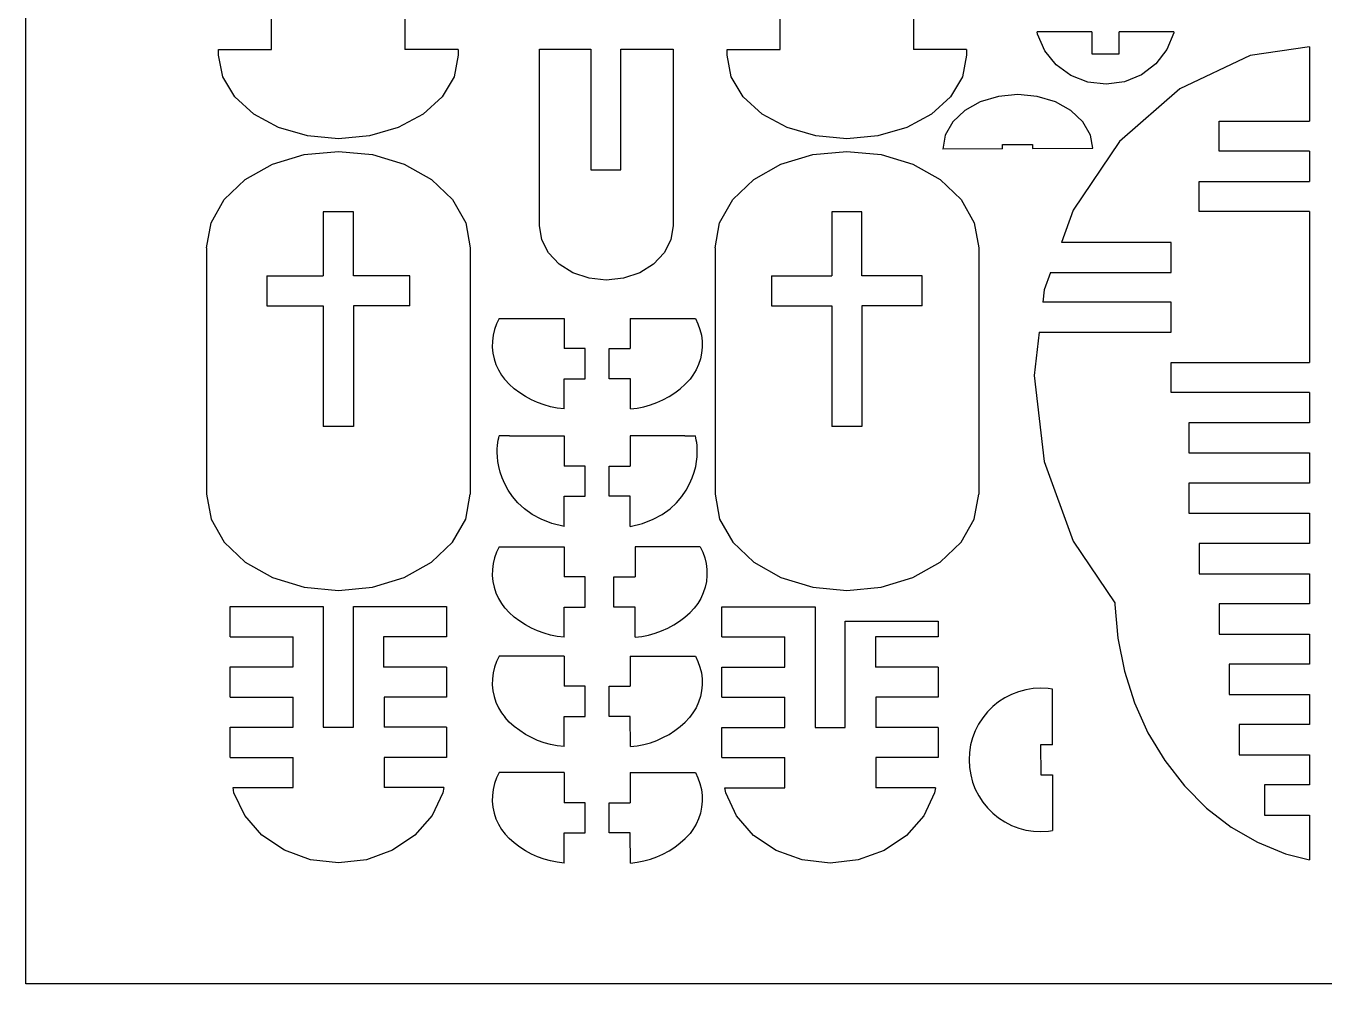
# Model space of a CAD drawing. Extents: x -2556 to 3065, y -2153 to 1951.
# Drawn here: x -2556 to -1007, y -2153 to -1010 of the extents above; entities that cross this region are included whole.
import ezdxf

# ---------------------------------------------------------------- set-up
doc = ezdxf.new("R2010")
doc.units = 0
doc.header["$MEASUREMENT"] = 0
doc.layers.get('0').update_dxf_attribs({"linetype": 'CONTINUOUS'})

msp = doc.modelspace()

# ---------------------------------------------------------------- linework, layer by layer
for p, q in [((-2556.2, -2152.7), (-2556.2, 1951.1)), ((-2263, -1037.5), (-2263, -1001.5)), ((-2104, -1001.5), (-2104, -1037.5)), ((-1656.1, -1037.5), (-1656.1, -1001.5)), ((-1497.1, -1001.5), (-1497.1, -1037.5)), ((-1284, -1016.5), (-1349.2, -1016.5)), ((-1348.8, -1019.5), (-1349.2, -1016.5)), ((-1340.1, -1039.1), (-1348.8, -1019.5)), ((-1284, -1016.5), (-1284, -1042.8)), ((-1186.2, -1016.5), (-1251.4, -1016.5)), ((-1251.4, -1042.8), (-1251.4, -1016.5)), ((-1186.4, -1017.8), (-1194.6, -1037.6)), ((-1186.2, -1016.5), (-1186.4, -1017.8)), ((-2326.2, -1044.3), (-2326.2, -1037.5)), ((-2326.2, -1037.5), (-2263, -1037.5)), ((-2040.4, -1037.5), (-2104, -1037.5)), ((-2040.4, -1037.5), (-2040.4, -1044.3)), ((-1943.3, -1247.7), (-1943.2, -1037.3)), ((-1943.2, -1037.3), (-1882, -1037.3)), ((-1882, -1037.3), (-1882, -1181.3)), ((-1846.2, -1181.3), (-1846.2, -1037.3)), ((-1846.2, -1037.3), (-1783.8, -1037.3)), ((-1783.8, -1037.3), (-1783.8, -1247.7)), ((-1719.3, -1037.5), (-1656.1, -1037.5)), ((-1719.3, -1044.3), (-1719.3, -1037.5)), ((-1433.5, -1037.5), (-1497.1, -1037.5)), ((-1433.5, -1037.5), (-1433.5, -1044.3)), ((-1194.6, -1037.6), (-1207.7, -1054.6)), ((-1024.2, -1034.4), (-1095, -1045)), ((-1024.2, -1034.4), (-1024.2, -1123.1)), ((-2321.3, -1070.1), (-2326.2, -1044.3)), ((-2040.4, -1044.3), (-2045.2, -1070.1)), ((-1714.4, -1070.2), (-1719.3, -1044.3)), ((-1433.5, -1044.3), (-1438.4, -1070.2)), ((-1326.6, -1055.9), (-1340.1, -1039.1)), ((-1284, -1042.8), (-1251.4, -1042.8)), ((-1095, -1045), (-1178.9, -1084.4)), ((-1309.1, -1068.6), (-1326.6, -1055.9)), ((-1288.7, -1076.6), (-1309.1, -1068.6)), ((-1225, -1067.8), (-1245.2, -1076.1)), ((-1207.7, -1054.6), (-1225, -1067.8)), ((-2307, -1094.2), (-2321.3, -1070.1)), ((-2045.2, -1070.1), (-2059.5, -1094.2)), ((-1700.2, -1094.2), (-1714.4, -1070.2)), ((-1438.4, -1070.2), (-1452.6, -1094.2)), ((-1266.9, -1079.1), (-1288.7, -1076.6)), ((-1245.2, -1076.1), (-1266.9, -1079.1)), ((-2284.3, -1114.9), (-2307, -1094.2)), ((-2059.5, -1094.2), (-2082.2, -1114.9)), ((-1677.4, -1114.9), (-1700.2, -1094.2)), ((-1452.6, -1094.2), (-1475.4, -1114.9)), ((-1395.6, -1093.6), (-1417.2, -1100.1)), ((-1372.4, -1091.4), (-1395.6, -1093.6)), ((-1349.2, -1093.6), (-1372.4, -1091.4)), ((-1327.6, -1100.1), (-1349.2, -1093.6)), ((-1178.9, -1084.4), (-1251, -1147.3)), ((-2254.7, -1130.7), (-2284.3, -1114.9)), ((-2082.2, -1114.9), (-2111.8, -1130.7)), ((-1647.9, -1130.7), (-1677.4, -1114.9)), ((-1475.4, -1114.9), (-1504.9, -1130.7)), ((-1435.8, -1110.5), (-1450.1, -1124)), ((-1417.2, -1100.1), (-1435.8, -1110.5)), ((-1309, -1110.5), (-1327.6, -1100.1)), ((-1294.8, -1124), (-1309, -1110.5)), ((-2220.2, -1140.7), (-2254.7, -1130.7)), ((-2111.8, -1130.7), (-2146.3, -1140.7)), ((-1613.4, -1140.7), (-1647.9, -1130.7)), ((-1504.9, -1130.7), (-1539.4, -1140.7)), ((-1450.1, -1124), (-1459, -1139.7)), ((-1285.8, -1139.7), (-1294.8, -1124)), ((-1132.2, -1159.1), (-1132.2, -1123.1)), ((-1132.2, -1123.1), (-1024.2, -1123.1)), ((-2183.3, -1144.1), (-2220.2, -1140.7)), ((-2146.3, -1140.7), (-2183.3, -1144.1)), ((-1576.4, -1144.1), (-1613.4, -1140.7)), ((-1539.4, -1140.7), (-1576.4, -1144.1)), ((-1459, -1139.7), (-1462, -1156.4)), ((-1283, -1155.2), (-1285.8, -1139.7)), ((-2224, -1163.1), (-2183.3, -1159.2)), ((-2183.3, -1159.2), (-2142.5, -1163.1)), ((-1617.1, -1163.1), (-1576.4, -1159.2)), ((-1576.4, -1159.2), (-1535.7, -1163.1)), ((-1390.9, -1156), (-1462, -1156.4)), ((-1390.9, -1150.9), (-1355.1, -1150.9)), ((-1390.9, -1156), (-1390.9, -1150.9)), ((-1355.1, -1150.9), (-1355.1, -1155.7)), ((-1355.1, -1155.7), (-1283, -1155.2)), ((-1251, -1147.3), (-1306.3, -1229.2)), ((-1024.2, -1159.1), (-1132.2, -1159.1)), ((-1024.2, -1159.1), (-1024.2, -1195.1)), ((-2294.5, -1192.9), (-2261.9, -1174.6)), ((-2261.9, -1174.6), (-2224, -1163.1)), ((-2142.5, -1163.1), (-2104.6, -1174.6)), ((-2104.6, -1174.6), (-2072, -1192.9)), ((-1687.6, -1192.9), (-1655.1, -1174.6)), ((-1655.1, -1174.6), (-1617.1, -1163.1)), ((-1535.7, -1163.1), (-1497.7, -1174.6)), ((-1497.7, -1174.6), (-1465.2, -1192.9)), ((-1882, -1181.3), (-1846.2, -1181.3)), ((-2319.5, -1216.8), (-2294.5, -1192.9)), ((-2072, -1192.9), (-2047, -1216.8)), ((-1712.7, -1216.8), (-1687.6, -1192.9)), ((-1465.2, -1192.9), (-1440.2, -1216.8)), ((-1156.2, -1231.1), (-1156.2, -1195.1)), ((-1156.2, -1195.1), (-1024.2, -1195.1)), ((-2335.2, -1244.5), (-2319.5, -1216.8)), ((-2047, -1216.8), (-2031.3, -1244.5)), ((-1728.4, -1244.5), (-1712.7, -1216.8)), ((-1440.2, -1216.8), (-1424.4, -1244.5)), ((-2165.3, -1231.2), (-2201.3, -1231.2)), ((-2201.3, -1231.2), (-2201.3, -1307.6)), ((-2165.3, -1307.6), (-2165.3, -1231.2)), ((-1558.4, -1231.2), (-1594.4, -1231.2)), ((-1594.4, -1231.2), (-1594.4, -1307.6)), ((-1558.4, -1307.6), (-1558.4, -1231.2)), ((-1306.3, -1229.2), (-1320.3, -1267.8)), ((-1024.2, -1231.1), (-1156.2, -1231.1)), ((-1024.2, -1231.1), (-1024.2, -1411.1)), ((-2340.6, -1274.3), (-2335.2, -1244.5)), ((-2031.3, -1244.5), (-2025.9, -1274.3)), ((-1940.5, -1264.6), (-1943.3, -1247.7)), ((-1783.8, -1247.7), (-1786.6, -1264.6)), ((-1733.7, -1274.3), (-1728.4, -1244.5)), ((-1424.4, -1244.5), (-1419.1, -1274.3)), ((-1932.6, -1280.3), (-1940.5, -1264.6)), ((-1786.6, -1264.6), (-1794.5, -1280.3)), ((-1189.4, -1267.8), (-1320.3, -1267.8)), ((-1189.4, -1303.8), (-1189.4, -1267.8)), ((-2340.6, -1274.3), (-2340.6, -1568.1)), ((-2025.9, -1274.3), (-2025.9, -1568.1)), ((-1919.9, -1293.8), (-1932.6, -1280.3)), ((-1794.5, -1280.3), (-1807.2, -1293.8)), ((-1733.7, -1274.3), (-1733.7, -1568.1)), ((-1419.1, -1274.3), (-1419.1, -1568.1)), ((-1903.4, -1304.1), (-1919.9, -1293.8)), ((-1807.2, -1293.8), (-1823.7, -1304.1)), ((-2268.6, -1307.6), (-2268.6, -1343.6)), ((-2268.6, -1307.6), (-2201.3, -1307.6)), ((-2097.9, -1307.6), (-2165.3, -1307.6)), ((-2097.9, -1343.6), (-2097.9, -1307.6)), ((-1884.2, -1310.6), (-1903.4, -1304.1)), ((-1863.6, -1312.9), (-1884.2, -1310.6)), ((-1842.9, -1310.6), (-1863.6, -1312.9)), ((-1823.7, -1304.1), (-1842.9, -1310.6)), ((-1666.4, -1307.6), (-1666.4, -1343.6)), ((-1666.4, -1307.6), (-1594.4, -1307.6)), ((-1486.4, -1307.6), (-1558.4, -1307.6)), ((-1486.4, -1343.6), (-1486.4, -1307.6)), ((-1333.4, -1303.8), (-1341, -1324.5)), ((-1333.4, -1303.8), (-1189.4, -1303.8)), ((-1341, -1324.5), (-1342.7, -1339.1)), ((-2268.6, -1343.6), (-2201.3, -1343.6)), ((-2201.3, -1343.6), (-2201.3, -1487.6)), ((-2097.9, -1343.6), (-2165.3, -1343.6)), ((-2165.3, -1343.6), (-2165.3, -1487.6)), ((-1666.4, -1343.6), (-1594.4, -1343.6)), ((-1594.4, -1343.6), (-1594.4, -1487.6)), ((-1486.4, -1343.6), (-1558.4, -1343.6)), ((-1558.4, -1343.6), (-1558.4, -1487.6)), ((-1189.4, -1339.1), (-1342.7, -1339.1)), ((-1189.4, -1375.1), (-1189.4, -1339.1)), ((-1991.5, -1358.5), (-1994.6, -1364.9)), ((-1991.5, -1358.5), (-1913.9, -1358.5)), ((-1913.9, -1358.5), (-1913.9, -1394.5)), ((-1834.9, -1358.5), (-1757.2, -1358.5)), ((-1834.9, -1358.5), (-1834.9, -1394.5)), ((-1757.2, -1358.5), (-1754.2, -1364.9)), ((-1998.7, -1378.5), (-1999.5, -1385.6)), ((-1997, -1371.6), (-1998.7, -1378.5)), ((-1994.6, -1364.9), (-1997, -1371.6)), ((-1754.2, -1364.9), (-1751.8, -1371.6)), ((-1751.8, -1371.6), (-1750.1, -1378.5)), ((-1750.1, -1378.5), (-1749.2, -1385.6)), ((-1346.9, -1375.1), (-1352.9, -1426.8)), ((-1346.9, -1375.1), (-1189.4, -1375.1)), ((-1999.5, -1385.6), (-1999.6, -1392.7)), ((-1999.6, -1392.7), (-1998.9, -1399.8)), ((-1749.1, -1392.7), (-1749.8, -1399.8)), ((-1749.2, -1385.6), (-1749.1, -1392.7)), ((-1998.9, -1399.8), (-1997.5, -1406.8)), ((-1997.5, -1406.8), (-1995.3, -1413.5)), ((-1888.6, -1394.5), (-1913.9, -1394.5)), ((-1888.6, -1430.5), (-1888.6, -1394.5)), ((-1860.1, -1394.5), (-1834.9, -1394.5)), ((-1860.1, -1430.5), (-1860.1, -1394.5)), ((-1751.3, -1406.8), (-1753.5, -1413.5)), ((-1749.8, -1399.8), (-1751.3, -1406.8)), ((-1995.3, -1413.5), (-1992.3, -1420)), ((-1992.3, -1420), (-1988.7, -1426.2)), ((-1756.5, -1420), (-1760.1, -1426.2)), ((-1753.5, -1413.5), (-1756.5, -1420)), ((-1189.4, -1447.1), (-1189.4, -1411.1)), ((-1189.4, -1411.1), (-1024.2, -1411.1)), ((-1988.7, -1426.2), (-1985.2, -1431.2)), ((-1985.2, -1431.2), (-1984.4, -1431.8)), ((-1979.5, -1437), (-1984.4, -1431.8)), ((-1973.4, -1442.4), (-1979.5, -1437)), ((-1913.9, -1466.5), (-1913.9, -1430.5)), ((-1913.9, -1430.5), (-1888.6, -1430.5)), ((-1834.8, -1430.5), (-1860.1, -1430.5)), ((-1834.8, -1466.5), (-1834.8, -1430.5)), ((-1775.4, -1442.4), (-1769.3, -1437)), ((-1769.3, -1437), (-1764.4, -1431.8)), ((-1763.6, -1431.2), (-1764.4, -1431.8)), ((-1760.1, -1426.2), (-1763.6, -1431.2)), ((-1352.9, -1426.8), (-1341, -1529.2)), ((-1966.9, -1447.3), (-1973.4, -1442.4)), ((-1960, -1451.7), (-1966.9, -1447.3)), ((-1952.9, -1455.6), (-1960, -1451.7)), ((-1945.5, -1458.9), (-1952.9, -1455.6)), ((-1803.3, -1458.9), (-1795.9, -1455.6)), ((-1795.9, -1455.6), (-1788.7, -1451.7)), ((-1788.7, -1451.7), (-1781.9, -1447.3)), ((-1781.9, -1447.3), (-1775.4, -1442.4)), ((-1024.2, -1447.1), (-1189.4, -1447.1)), ((-1024.2, -1447.1), (-1024.2, -1483.1)), ((-1937.8, -1461.7), (-1945.5, -1458.9)), ((-1930, -1463.9), (-1937.8, -1461.7)), ((-1922, -1465.5), (-1930, -1463.9)), ((-1913.9, -1466.5), (-1922, -1465.5)), ((-1834.8, -1466.5), (-1826.8, -1465.5)), ((-1826.8, -1465.5), (-1818.8, -1463.9)), ((-1818.8, -1463.9), (-1811, -1461.7)), ((-1811, -1461.7), (-1803.3, -1458.9)), ((-1168.2, -1483.1), (-1168.2, -1519.1)), ((-1024.2, -1483.1), (-1168.2, -1483.1)), ((-2165.3, -1487.6), (-2201.3, -1487.6)), ((-1992.5, -1503.7), (-1992, -1501.1)), ((-1992, -1501.1), (-1991.5, -1498.7)), ((-1979, -1498.7), (-1991.5, -1498.7)), ((-1979, -1498.7), (-1977.1, -1498.7)), ((-1977.1, -1498.7), (-1913.9, -1498.7)), ((-1913.9, -1498.7), (-1913.9, -1534.7)), ((-1771.6, -1498.7), (-1834.9, -1498.7)), ((-1834.9, -1498.7), (-1834.9, -1534.7)), ((-1769.7, -1498.7), (-1771.6, -1498.7)), ((-1769.7, -1498.7), (-1757.3, -1498.7)), ((-1756.8, -1501.1), (-1757.3, -1498.7)), ((-1756.2, -1503.7), (-1756.8, -1501.1)), ((-1558.4, -1487.6), (-1594.4, -1487.6)), ((-1993.8, -1518.5), (-1993.7, -1514)), ((-1993.7, -1514), (-1993.5, -1510.1)), ((-1993.5, -1510.1), (-1993, -1506.7)), ((-1993, -1506.7), (-1992.5, -1503.7)), ((-1755.7, -1506.7), (-1756.2, -1503.7)), ((-1755.3, -1510.1), (-1755.7, -1506.7)), ((-1755, -1514), (-1755.3, -1510.1)), ((-1755, -1518.5), (-1755, -1514)), ((-1993.6, -1523.5), (-1993.8, -1518.5)), ((-1993, -1529.1), (-1993.6, -1523.5)), ((-1991.9, -1535.2), (-1993, -1529.1)), ((-1756.9, -1535.2), (-1755.8, -1529.1)), ((-1755.8, -1529.1), (-1755.2, -1523.5)), ((-1755.2, -1523.5), (-1755, -1518.5)), ((-1341, -1529.2), (-1306.3, -1624.5)), ((-1168.2, -1519.1), (-1024.2, -1519.1)), ((-1024.2, -1519.1), (-1024.2, -1555.1)), ((-1990.2, -1541.8), (-1991.9, -1535.2)), ((-1987.8, -1548.8), (-1990.2, -1541.8)), ((-1984.7, -1556.1), (-1987.8, -1548.8)), ((-1888.6, -1534.7), (-1913.9, -1534.7)), ((-1888.6, -1570.7), (-1888.6, -1534.7)), ((-1860.1, -1534.7), (-1834.9, -1534.7)), ((-1860.1, -1570.7), (-1860.1, -1534.7)), ((-1764.1, -1556.1), (-1760.9, -1548.8)), ((-1760.9, -1548.8), (-1758.6, -1541.8)), ((-1758.6, -1541.8), (-1756.9, -1535.2)), ((-1980.5, -1563.6), (-1984.7, -1556.1)), ((-1975.4, -1571.1), (-1980.5, -1563.6)), ((-1773.4, -1571.1), (-1768.2, -1563.6)), ((-1768.2, -1563.6), (-1764.1, -1556.1)), ((-1168.2, -1555.1), (-1168.2, -1591.1)), ((-1024.2, -1555.1), (-1168.2, -1555.1)), ((-2340.6, -1568.1), (-2335.2, -1597.9)), ((-2031.3, -1597.9), (-2025.9, -1568.1)), ((-1969, -1578.6), (-1975.4, -1571.1)), ((-1961.3, -1585.7), (-1969, -1578.6)), ((-1913.9, -1606.7), (-1913.9, -1570.7)), ((-1913.9, -1570.7), (-1888.6, -1570.7)), ((-1834.9, -1570.7), (-1860.1, -1570.7)), ((-1834.9, -1606.7), (-1834.9, -1570.7)), ((-1787.5, -1585.7), (-1779.7, -1578.6)), ((-1779.7, -1578.6), (-1773.4, -1571.1)), ((-1733.7, -1568.1), (-1728.4, -1597.9)), ((-1424.4, -1597.9), (-1419.1, -1568.1)), ((-1952.1, -1592.3), (-1961.3, -1585.7)), ((-1941.3, -1598.2), (-1952.1, -1592.3)), ((-1807.5, -1598.2), (-1796.7, -1592.3)), ((-1796.7, -1592.3), (-1787.5, -1585.7)), ((-1168.2, -1591.1), (-1024.2, -1591.1)), ((-1024.2, -1591.1), (-1024.2, -1627.1)), ((-2335.2, -1597.9), (-2319.5, -1625.6)), ((-2047, -1625.6), (-2031.3, -1597.9)), ((-1928.6, -1603.1), (-1941.3, -1598.2)), ((-1913.9, -1606.7), (-1928.6, -1603.1)), ((-1834.9, -1606.7), (-1820.2, -1603.1)), ((-1820.2, -1603.1), (-1807.5, -1598.2)), ((-1728.4, -1597.9), (-1712.7, -1625.6)), ((-1440.2, -1625.6), (-1424.4, -1597.9)), ((-2319.5, -1625.6), (-2294.5, -1649.5)), ((-2072, -1649.5), (-2047, -1625.6)), ((-1712.7, -1625.6), (-1687.6, -1649.5)), ((-1465.2, -1649.5), (-1440.2, -1625.6)), ((-1306.3, -1624.5), (-1256.7, -1697.9)), ((-1994.6, -1637.4), (-1997, -1644.1)), ((-1991.5, -1631), (-1994.6, -1637.4)), ((-1991.5, -1631), (-1913.9, -1631)), ((-1913.9, -1631), (-1913.9, -1667)), ((-1829.2, -1631), (-1829.2, -1667)), ((-1751.5, -1631), (-1829.2, -1631)), ((-1751.5, -1631), (-1748.4, -1637.4)), ((-1748.4, -1637.4), (-1746, -1644.1)), ((-1156.2, -1627.1), (-1156.2, -1663.1)), ((-1024.2, -1627.1), (-1156.2, -1627.1)), ((-2294.5, -1649.5), (-2261.9, -1667.7)), ((-2104.6, -1667.7), (-2072, -1649.5)), ((-1998.7, -1651.1), (-1999.5, -1658.1)), ((-1997, -1644.1), (-1998.7, -1651.1)), ((-1746, -1644.1), (-1744.4, -1651.1)), ((-1744.4, -1651.1), (-1743.5, -1658.1)), ((-1687.6, -1649.5), (-1655.1, -1667.7)), ((-1497.7, -1667.7), (-1465.2, -1649.5)), ((-2261.9, -1667.7), (-2224, -1679.2)), ((-2142.5, -1679.2), (-2104.6, -1667.7)), ((-1999.5, -1658.1), (-1999.6, -1665.2)), ((-1999.6, -1665.2), (-1998.9, -1672.3)), ((-1998.9, -1672.3), (-1997.5, -1679.3)), ((-1888.6, -1667), (-1913.9, -1667)), ((-1888.6, -1703), (-1888.6, -1667)), ((-1854.4, -1667), (-1829.2, -1667)), ((-1854.4, -1703), (-1854.4, -1667)), ((-1744.1, -1672.3), (-1745.5, -1679.3)), ((-1743.4, -1665.3), (-1744.1, -1672.3)), ((-1743.5, -1658.1), (-1743.4, -1665.3)), ((-1655.1, -1667.7), (-1617.1, -1679.2)), ((-1535.7, -1679.2), (-1497.7, -1667.7)), ((-1156.2, -1663.1), (-1024.2, -1663.1)), ((-1024.2, -1663.1), (-1024.2, -1699.1)), ((-2224, -1679.2), (-2183.3, -1683.2)), ((-2183.3, -1683.2), (-2142.5, -1679.2)), ((-1997.5, -1679.3), (-1995.3, -1686.1)), ((-1995.3, -1686.1), (-1992.3, -1692.6)), ((-1747.8, -1686.1), (-1750.7, -1692.6)), ((-1745.5, -1679.3), (-1747.8, -1686.1)), ((-1617.1, -1679.2), (-1576.4, -1683.2)), ((-1576.4, -1683.2), (-1535.7, -1679.2)), ((-2312.4, -1702.4), (-2201.3, -1702.4)), ((-2312.4, -1738.4), (-2312.4, -1702.4)), ((-2201.3, -1702.4), (-2201.3, -1846.4)), ((-2165.3, -1702.4), (-2054.1, -1702.4)), ((-2165.3, -1846.4), (-2165.3, -1702.4)), ((-2054.1, -1702.4), (-2054.1, -1738.4)), ((-1992.3, -1692.6), (-1988.7, -1698.7)), ((-1988.7, -1698.7), (-1985.2, -1703.7)), ((-1985.2, -1703.7), (-1984.4, -1704.4)), ((-1913.9, -1739), (-1913.9, -1703)), ((-1913.9, -1703), (-1888.6, -1703)), ((-1829.1, -1703), (-1854.4, -1703)), ((-1829.1, -1739), (-1829.1, -1703)), ((-1754.4, -1698.7), (-1758.7, -1704.4)), ((-1750.7, -1692.6), (-1754.4, -1698.7)), ((-1725.5, -1702.6), (-1614.4, -1702.6)), ((-1725.5, -1738.6), (-1725.5, -1702.6)), ((-1614.4, -1702.6), (-1614.4, -1846.6)), ((-1256.7, -1697.9), (-1256.7, -1700)), ((-1256.7, -1700), (-1253.2, -1740)), ((-1132.2, -1699.1), (-1132.2, -1735.1)), ((-1024.2, -1699.1), (-1132.2, -1699.1)), ((-1979.5, -1709.6), (-1984.4, -1704.4)), ((-1973.4, -1714.9), (-1979.5, -1709.6)), ((-1966.9, -1719.8), (-1973.4, -1714.9)), ((-1776.2, -1719.8), (-1769.7, -1714.9)), ((-1769.7, -1714.9), (-1763.6, -1709.6)), ((-1763.6, -1709.6), (-1758.7, -1704.4)), ((-1578.4, -1719.6), (-1467.3, -1719.6)), ((-1578.4, -1846.6), (-1578.4, -1719.6)), ((-1467.3, -1719.6), (-1467.3, -1738.6)), ((-1960, -1724.2), (-1966.9, -1719.8)), ((-1952.9, -1728.1), (-1960, -1724.2)), ((-1945.5, -1731.5), (-1952.9, -1728.1)), ((-1937.8, -1734.2), (-1945.5, -1731.5)), ((-1930, -1736.4), (-1937.8, -1734.2)), ((-1813.1, -1736.4), (-1805.2, -1734.2)), ((-1805.2, -1734.2), (-1797.6, -1731.5)), ((-1797.6, -1731.5), (-1790.2, -1728.1)), ((-1790.2, -1728.1), (-1783, -1724.2)), ((-1783, -1724.2), (-1776.2, -1719.8)), ((-2312.4, -1738.4), (-2237.3, -1738.4)), ((-2237.3, -1774.4), (-2237.3, -1738.4)), ((-2129.3, -1738.4), (-2129.3, -1774.5)), ((-2054.1, -1738.4), (-2129.3, -1738.4)), ((-1922, -1738), (-1930, -1736.4)), ((-1913.9, -1739), (-1922, -1738)), ((-1829.1, -1739), (-1821.1, -1738)), ((-1821.1, -1738), (-1813.1, -1736.4)), ((-1725.5, -1738.6), (-1650.4, -1738.6)), ((-1650.4, -1774.6), (-1650.4, -1738.6)), ((-1542.4, -1738.6), (-1542.4, -1774.6)), ((-1467.3, -1738.6), (-1542.4, -1738.6)), ((-1253.2, -1740), (-1245.3, -1779.3)), ((-1132.2, -1735.1), (-1024.2, -1735.1)), ((-1024.2, -1735.1), (-1024.2, -1771.1)), ((-1991.5, -1761.5), (-1994.6, -1767.9)), ((-1913.9, -1761.5), (-1991.5, -1761.5)), ((-1913.9, -1761.5), (-1913.9, -1797.5)), ((-1834.9, -1761.5), (-1834.9, -1797.5)), ((-1834.9, -1761.5), (-1757.2, -1761.5)), ((-1757.2, -1761.5), (-1754.2, -1767.9)), ((-2312.4, -1774.4), (-2237.3, -1774.4)), ((-2312.4, -1810.4), (-2312.4, -1774.4)), ((-2054.1, -1774.5), (-2129.3, -1774.5)), ((-2054.1, -1774.5), (-2054.1, -1810.5)), ((-1997, -1774.7), (-1998.7, -1781.6)), ((-1994.6, -1767.9), (-1997, -1774.7)), ((-1754.2, -1767.9), (-1751.8, -1774.7)), ((-1751.8, -1774.7), (-1750.1, -1781.6)), ((-1725.5, -1774.6), (-1650.4, -1774.6)), ((-1725.5, -1810.6), (-1725.5, -1774.6)), ((-1467.3, -1774.6), (-1542.4, -1774.6)), ((-1467.3, -1774.6), (-1467.3, -1810.6)), ((-1245.3, -1779.3), (-1233.2, -1817.1)), ((-1120.2, -1771.1), (-1120.2, -1807.1)), ((-1024.2, -1771.1), (-1120.2, -1771.1)), ((-1999.5, -1788.7), (-1999.6, -1795.8)), ((-1999.6, -1795.8), (-1998.9, -1802.9)), ((-1998.7, -1781.6), (-1999.5, -1788.7)), ((-1750.1, -1781.6), (-1749.2, -1788.7)), ((-1749.1, -1795.8), (-1749.8, -1802.9)), ((-1749.2, -1788.7), (-1749.1, -1795.8)), ((-2312.4, -1810.4), (-2237.3, -1810.4)), ((-2237.3, -1846.4), (-2237.3, -1810.4)), ((-2128.8, -1810.5), (-2128.8, -1846.4)), ((-2054.1, -1810.5), (-2128.8, -1810.5)), ((-1998.9, -1802.9), (-1997.5, -1809.8)), ((-1997.5, -1809.8), (-1995.3, -1816.6)), ((-1888.6, -1797.5), (-1913.9, -1797.5)), ((-1888.6, -1833.5), (-1888.6, -1797.5)), ((-1860.1, -1797.5), (-1834.9, -1797.5)), ((-1860.1, -1833.5), (-1860.1, -1797.5)), ((-1751.3, -1809.8), (-1753.5, -1816.6)), ((-1749.8, -1802.9), (-1751.3, -1809.8)), ((-1725.5, -1810.6), (-1650.4, -1810.6)), ((-1650.4, -1846.6), (-1650.4, -1810.6)), ((-1542, -1810.6), (-1542, -1846.6)), ((-1467.3, -1810.6), (-1542, -1810.6)), ((-1387.9, -1811.2), (-1395.4, -1816.1)), ((-1379.9, -1807.1), (-1387.9, -1811.2)), ((-1371.5, -1803.9), (-1379.9, -1807.1)), ((-1362.9, -1801.6), (-1371.5, -1803.9)), ((-1354, -1800.1), (-1362.9, -1801.6)), ((-1345.1, -1799.7), (-1354, -1800.1)), ((-1336.2, -1800.1), (-1345.1, -1799.7)), ((-1331.2, -1800.9), (-1336.2, -1800.1)), ((-1331.2, -1867.3), (-1331.2, -1800.9)), ((-1120.2, -1807.1), (-1024.2, -1807.1)), ((-1024.2, -1807.1), (-1024.2, -1843.1)), ((-1995.3, -1816.6), (-1992.3, -1823.1)), ((-1992.3, -1823.1), (-1988.7, -1829.2)), ((-1756.5, -1823.1), (-1760.1, -1829.2)), ((-1753.5, -1816.6), (-1756.5, -1823.1)), ((-1402.3, -1821.7), (-1408.7, -1828)), ((-1395.4, -1816.1), (-1402.3, -1821.7)), ((-1233.2, -1817.1), (-1217.1, -1852.9)), ((-1988.7, -1829.2), (-1984.4, -1834.9)), ((-1979.5, -1840.1), (-1984.4, -1834.9)), ((-1973.4, -1845.5), (-1979.5, -1840.1)), ((-1913.9, -1833.5), (-1888.6, -1833.5)), ((-1913.9, -1869.5), (-1913.9, -1833.5)), ((-1834.9, -1833.5), (-1860.1, -1833.5)), ((-1834.8, -1869.5), (-1834.9, -1833.5)), ((-1775.4, -1845.5), (-1769.3, -1840.1)), ((-1769.3, -1840.1), (-1764.4, -1834.9)), ((-1760.1, -1829.2), (-1764.4, -1834.9)), ((-1419.2, -1842.5), (-1423.2, -1850.5)), ((-1414.3, -1835), (-1419.2, -1842.5)), ((-1408.7, -1828), (-1414.3, -1835)), ((-1108.2, -1843.1), (-1108.2, -1879.1)), ((-1024.2, -1843.1), (-1108.2, -1843.1)), ((-2312.4, -1846.4), (-2237.3, -1846.4)), ((-2312.4, -1882.4), (-2312.4, -1846.4)), ((-2201.3, -1846.4), (-2165.3, -1846.4)), ((-2054.1, -1846.4), (-2128.8, -1846.4)), ((-2054.1, -1846.4), (-2054.1, -1882.4)), ((-1966.9, -1850.4), (-1973.4, -1845.5)), ((-1960, -1854.8), (-1966.9, -1850.4)), ((-1952.9, -1858.7), (-1960, -1854.8)), ((-1945.5, -1862), (-1952.9, -1858.7)), ((-1803.3, -1862), (-1795.9, -1858.7)), ((-1795.9, -1858.7), (-1788.7, -1854.8)), ((-1788.7, -1854.8), (-1781.9, -1850.4)), ((-1781.9, -1850.4), (-1775.4, -1845.5)), ((-1725.5, -1846.6), (-1650.4, -1846.6)), ((-1725.5, -1882.6), (-1725.5, -1846.6)), ((-1614.4, -1846.6), (-1578.4, -1846.6)), ((-1467.3, -1846.6), (-1542, -1846.6)), ((-1467.3, -1846.6), (-1467.3, -1882.6)), ((-1426.4, -1858.9), (-1428.8, -1867.5)), ((-1423.2, -1850.5), (-1426.4, -1858.9)), ((-1217.1, -1852.9), (-1197.1, -1886.1)), ((-1937.8, -1864.8), (-1945.5, -1862)), ((-1930, -1867), (-1937.8, -1864.8)), ((-1922, -1868.6), (-1930, -1867)), ((-1913.9, -1869.5), (-1922, -1868.6)), ((-1834.8, -1869.5), (-1826.8, -1868.5)), ((-1826.8, -1868.5), (-1818.8, -1867)), ((-1818.8, -1867), (-1811, -1864.8)), ((-1811, -1864.8), (-1803.3, -1862)), ((-1428.8, -1867.5), (-1430.1, -1876.4)), ((-1331.2, -1867.3), (-1345.2, -1867.3)), ((-1345.2, -1867.3), (-1345.1, -1903.2)), ((-2312.4, -1882.4), (-2237.3, -1882.4)), ((-2237.3, -1918.4), (-2237.3, -1882.4)), ((-2128.8, -1882.4), (-2128.8, -1918.4)), ((-2054.1, -1882.4), (-2128.8, -1882.4)), ((-1725.5, -1882.6), (-1650.4, -1882.6)), ((-1650.4, -1918.6), (-1650.4, -1882.6)), ((-1542, -1882.6), (-1542, -1918.6)), ((-1467.3, -1882.6), (-1542, -1882.6)), ((-1430.1, -1876.4), (-1430.6, -1885.3)), ((-1430.6, -1885.3), (-1430.1, -1894.3)), ((-1197.1, -1886.1), (-1173.7, -1916.2)), ((-1108.2, -1879.1), (-1024.2, -1879.1)), ((-1024.2, -1879.1), (-1024.2, -1915.2)), ((-1991.5, -1900.5), (-1994.6, -1906.9)), ((-1913.9, -1900.5), (-1991.5, -1900.5)), ((-1913.9, -1900.5), (-1913.9, -1936.5)), ((-1834.9, -1900.5), (-1757.3, -1900.5)), ((-1834.9, -1900.5), (-1834.9, -1936.5)), ((-1757.3, -1900.5), (-1754.2, -1906.9)), ((-1430.1, -1894.3), (-1428.7, -1903.1)), ((-1428.7, -1903.1), (-1426.4, -1911.7)), ((-1345.1, -1903.2), (-1331.2, -1903.2)), ((-1331.2, -1903.2), (-1331.2, -1969.6)), ((-2308.9, -1918.4), (-2237.3, -1918.4)), ((-2308, -1924.6), (-2308.9, -1918.4)), ((-2057.6, -1918.4), (-2128.8, -1918.4)), ((-2057.6, -1918.4), (-2058.5, -1924.6)), ((-1998.7, -1920.5), (-1999.5, -1927.6)), ((-1997, -1913.6), (-1998.7, -1920.5)), ((-1994.6, -1906.9), (-1997, -1913.6)), ((-1754.2, -1906.9), (-1751.8, -1913.6)), ((-1751.8, -1913.6), (-1750.1, -1920.5)), ((-1750.1, -1920.5), (-1749.2, -1927.6)), ((-1722.1, -1918.6), (-1650.4, -1918.6)), ((-1721.1, -1924.7), (-1722.1, -1918.6)), ((-1470.8, -1918.6), (-1542, -1918.6)), ((-1470.8, -1918.6), (-1471.7, -1924.7)), ((-1426.4, -1911.7), (-1423.2, -1920.1)), ((-1423.2, -1920.1), (-1419.1, -1928.1)), ((-1173.7, -1916.2), (-1147.1, -1942.8)), ((-1078.2, -1915.2), (-1078.2, -1951.2)), ((-1024.2, -1915.2), (-1078.2, -1915.2)), ((-2295.1, -1951.8), (-2308, -1924.6)), ((-2058.5, -1924.6), (-2071.4, -1951.8)), ((-1999.5, -1927.6), (-1999.6, -1934.7)), ((-1999.6, -1934.7), (-1998.9, -1941.8)), ((-1749.1, -1934.7), (-1749.8, -1941.8)), ((-1749.2, -1927.6), (-1749.1, -1934.7)), ((-1708.2, -1952), (-1721.1, -1924.7)), ((-1471.7, -1924.7), (-1484.6, -1952)), ((-1419.1, -1928.1), (-1414.2, -1935.6)), ((-1414.2, -1935.6), (-1408.6, -1942.5)), ((-2274.6, -1975.2), (-2295.1, -1951.8)), ((-2071.4, -1951.8), (-2092, -1975.2)), ((-1998.9, -1941.8), (-1997.5, -1948.8)), ((-1997.5, -1948.8), (-1995.3, -1955.6)), ((-1888.6, -1936.5), (-1913.9, -1936.5)), ((-1888.6, -1972.5), (-1888.6, -1936.5)), ((-1860.1, -1936.5), (-1834.9, -1936.5)), ((-1860.1, -1972.5), (-1860.1, -1936.5)), ((-1751.3, -1948.8), (-1753.5, -1955.6)), ((-1749.8, -1941.8), (-1751.3, -1948.8)), ((-1408.6, -1942.5), (-1402.3, -1948.9)), ((-1402.3, -1948.9), (-1395.3, -1954.5)), ((-1147.1, -1942.8), (-1117.9, -1965.4)), ((-1078.2, -1951.2), (-1024.2, -1951.1)), ((-1024.2, -1951.1), (-1024.2, -2004.6)), ((-1995.3, -1955.6), (-1992.3, -1962.1)), ((-1992.3, -1962.1), (-1988.7, -1968.2)), ((-1756.5, -1962.1), (-1760.1, -1968.2)), ((-1753.5, -1955.6), (-1756.5, -1962.1)), ((-1687.7, -1975.4), (-1708.2, -1952)), ((-1484.6, -1952), (-1505.1, -1975.4)), ((-1395.3, -1954.5), (-1387.8, -1959.4)), ((-1387.8, -1959.4), (-1379.8, -1963.4)), ((-1379.8, -1963.4), (-1371.4, -1966.6)), ((-1371.4, -1966.6), (-1362.8, -1969)), ((-1117.9, -1965.4), (-1086.4, -1983.6)), ((-2247.8, -1993.2), (-2274.6, -1975.2)), ((-2092, -1975.2), (-2118.7, -1993.2)), ((-1988.7, -1968.2), (-1984.4, -1973.9)), ((-1979.5, -1979), (-1984.4, -1973.9)), ((-1973.4, -1984.4), (-1979.5, -1979)), ((-1913.9, -2008.5), (-1913.9, -1972.5)), ((-1913.9, -1972.5), (-1888.6, -1972.5)), ((-1834.9, -1972.5), (-1860.1, -1972.5)), ((-1834.8, -2008.5), (-1834.9, -1972.5)), ((-1775.4, -1984.4), (-1769.3, -1979)), ((-1769.3, -1979), (-1764.4, -1973.9)), ((-1763.6, -1973.2), (-1764.4, -1973.9)), ((-1760.1, -1968.2), (-1763.6, -1973.2)), ((-1661, -1993.4), (-1687.7, -1975.4)), ((-1505.1, -1975.4), (-1531.8, -1993.4)), ((-1362.8, -1969), (-1353.9, -1970.4)), ((-1353.9, -1970.4), (-1345, -1970.8)), ((-1345, -1970.8), (-1336, -1970.3)), ((-1336, -1970.3), (-1331.2, -1969.6)), ((-2216.7, -2004.5), (-2247.8, -1993.2)), ((-2118.7, -1993.2), (-2149.8, -2004.5)), ((-1966.9, -1989.3), (-1973.4, -1984.4)), ((-1960, -1993.7), (-1966.9, -1989.3)), ((-1952.9, -1997.6), (-1960, -1993.7)), ((-1945.5, -2000.9), (-1952.9, -1997.6)), ((-1803.3, -2000.9), (-1795.9, -1997.6)), ((-1795.9, -1997.6), (-1788.7, -1993.7)), ((-1788.7, -1993.7), (-1781.9, -1989.3)), ((-1781.9, -1989.3), (-1775.4, -1984.4)), ((-1629.8, -2004.6), (-1661, -1993.4)), ((-1531.8, -1993.4), (-1563, -2004.6)), ((-1086.4, -1983.6), (-1053.1, -1997.2)), ((-1053.1, -1997.2), (-1024.2, -2004.6)), ((-2183.3, -2008.3), (-2216.7, -2004.5)), ((-2149.8, -2004.5), (-2183.3, -2008.3)), ((-1937.8, -2003.7), (-1945.5, -2000.9)), ((-1930, -2005.9), (-1937.8, -2003.7)), ((-1922, -2007.5), (-1930, -2005.9)), ((-1913.9, -2008.5), (-1922, -2007.5)), ((-1834.8, -2008.5), (-1826.8, -2007.5)), ((-1826.8, -2007.5), (-1818.8, -2005.9)), ((-1818.8, -2005.9), (-1811, -2003.7)), ((-1811, -2003.7), (-1803.3, -2000.9)), ((-1596.4, -2008.5), (-1629.8, -2004.6)), ((-1563, -2004.6), (-1596.4, -2008.5)), ((3065.4, -2152.7), (-2556.2, -2152.7))]:
    msp.add_line(p, q)

doc.saveas('drawing.dxf')
